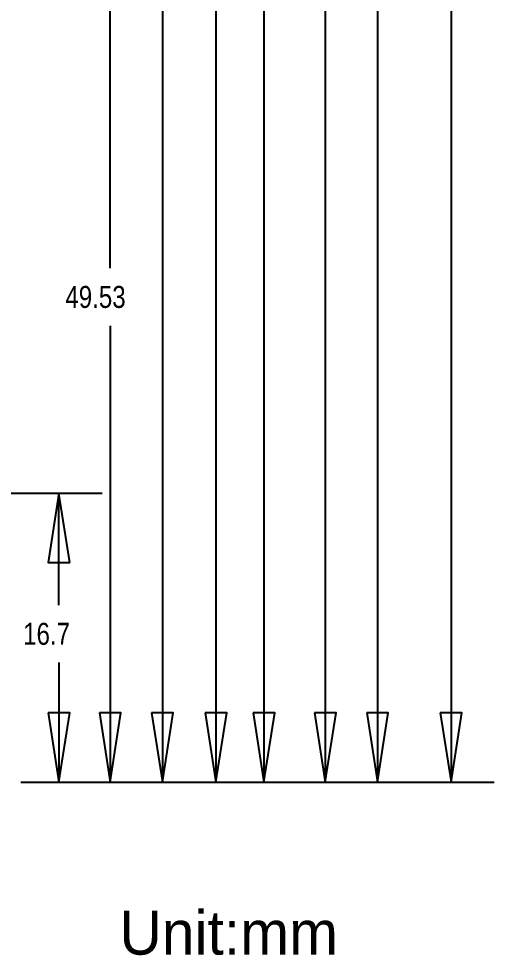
# Model space of a CAD drawing. Extents: x -25 to 204, y -24 to 158.
# Drawn here: x 176.2 to 203.7, y -10 to 44.1 of the extents above; entities that cross this region are included whole.
import ezdxf

# ---------------------------------------------------------------- set-up
doc = ezdxf.new("R2010")
doc.units = 0
doc.layers.add('BG_DIMENSION', color=2, linetype='CONTINUOUS')

msp = doc.modelspace()

# ---------------------------------------------------------------- linework, layer by layer
at = {"layer": 'BG_DIMENSION'}
for points in [[(196.978194, 99.837088), (196.978194, -0.027381)], [(193.959201, 89.706501), (193.959201, -0.027381)], [(190.408789, 82.007761), (190.408789, -0.027381)], [(187.633889, 74.54519), (187.633889, -0.027407)], [(184.53989, 57.580301), (184.53989, -0.027407)], [(201.230205, 57.449999), (201.230205, -0.025705)], [(181.520592, 29.672305), (181.520592, 49.502593)], [(181.520592, 26.344905), (181.520592, -0.027407)], [(168.457093, 16.670503), (181.058312, 16.670503)], [(179.183005, 12.670511), (178.55819, 16.670503), (177.933401, 12.670511), (179.183005, 12.670511)], [(178.55819, 10.208311), (178.55819, 16.670503)], [(178.55819, 6.880911), (178.55819, -0.027407)], [(177.933401, 3.972611), (178.55819, -0.027407), (179.183005, 3.972611), (177.933401, 3.972611)], [(180.895803, 3.972611), (181.520592, -0.027407), (182.145407, 3.972611), (180.895803, 3.972611)], [(183.914999, 3.972611), (184.53989, -0.027407), (185.164705, 3.972611), (183.914999, 3.972611)], [(187.008999, 3.972611), (187.633889, -0.027407), (188.258704, 3.972611), (187.008999, 3.972611)], [(189.783847, 3.972611), (190.408789, -0.027381), (191.03373, 3.972611), (189.783847, 3.972611)], [(193.334259, 3.972611), (193.959201, -0.027381), (194.584142, 3.972611), (193.334259, 3.972611)], [(196.353252, 3.972611), (196.978194, -0.027381), (197.603135, 3.972611), (196.353252, 3.972611)], [(200.60539, 3.974313), (201.230205, -0.025705), (201.855095, 3.974313), (200.60539, 3.974313)], [(176.355197, -0.025705), (203.730403, -0.025705)], [(176.475593, -0.027381), (192.908885, -0.027381)], [(176.475593, -0.027381), (196.459297, -0.027381)], [(176.475593, -0.027381), (199.47829, -0.027381)], [(176.475593, -0.027407), (190.134011, -0.027407)], [(176.475593, -0.027407), (187.040012, -0.027407)], [(176.475593, -0.027407), (184.020689, -0.027407)], [(176.475593, -0.027407), (181.058312, -0.027407)]]:
    msp.add_lwpolyline(points, dxfattribs=at)

# ---------------------------------------------------------------- texts
at = {"layer": 'BG_DIMENSION', "width": 0.82}
for s, p in [('49.53', (178.929792, 27.373605)), ('16.7', (176.48809, 7.909611))]:
    msp.add_text(s, height=1.27, dxfattribs=at).set_placement(p)
at = {"layer": 'BG_DIMENSION'}
msp.add_text('Unit:mm', height=2.54, dxfattribs=at).set_placement((182.0545, -9.990684))

doc.saveas('drawing.dxf')
